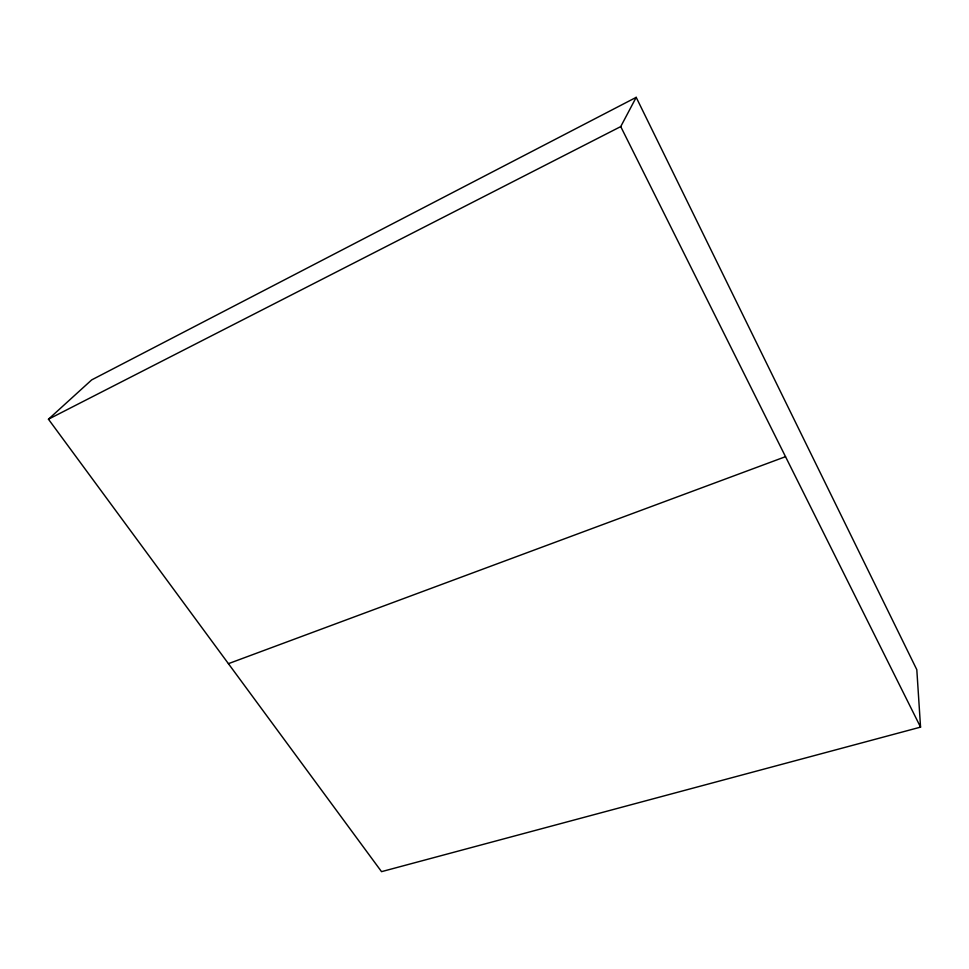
<?xml version="1.0" encoding="UTF-8"?>
<svg xmlns="http://www.w3.org/2000/svg" width="969" height="969" viewBox="0 0 969 969"><rect width="100%" height="100%" fill="white"/><g stroke="black" fill="none" stroke-linecap="round" stroke-linejoin="round"><path stroke-width="1.45" d="M48.45 419.214L620.729 126.588L636.197 97.348L916.807 669.688L920.55 727.125L381.532 871.652L48.45 419.214L91.692 379.896L636.197 97.348M228.418 663.668L785.52 456.678M620.729 126.588L920.55 727.125"/></g></svg>
